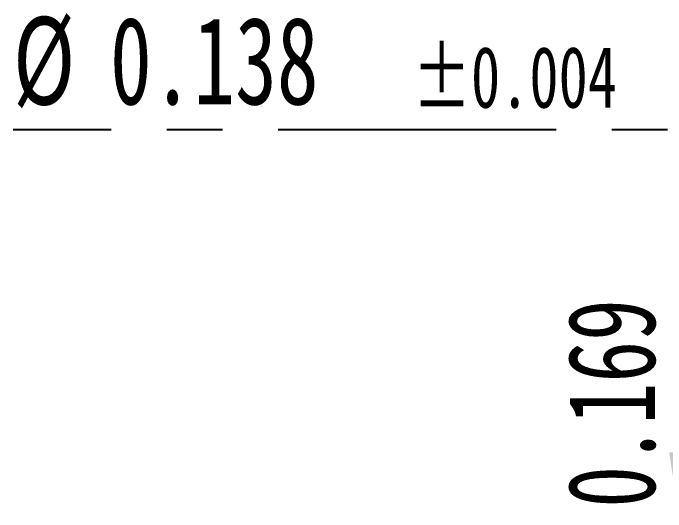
# Paper-space layout '시트2-ENG' of a CAD drawing. Header units: inches. Extents: x 0.2 to 16.3, y 0.2 to 11.5.
# Drawn here: x 2.363 to 3.537, y 8.091 to 8.988 of the extents above; entities that cross this region are included whole.
import ezdxf

# ---------------------------------------------------------------- set-up
doc = ezdxf.new("R2010")
doc.units = ezdxf.units.IN
doc.header["$MEASUREMENT"] = 0
doc.linetypes.add('CENTERX2', pattern=[0.8, 0.5, -0.1, 0.1, -0.1])
doc.layers.add('CENTER_LINE', color=7, linetype='CENTERX2')
doc.styles.add('SLDTEXTSTYLE0', font='TXT', dxfattribs={"width": 0.7})
doc.dimstyles.new('SLDDIMSTYLE1', dxfattribs={"dimtxt": 0.15748, "dimasz": 0.13, "dimexe": 0, "dimexo": 0.0625, "dimgap": 0.03937, "dimtad": 1, "dimdec": 3, "dimrnd": 1e-09, "dimdsep": 46, "dimtxsty": 'SLDTEXTSTYLE0', "dimsah": 1, "dimcen": 0.09, "dimadec": 0, "dimazin": 2, "dimtfac": 1, "dimtdec": 3, "dimtmove": 0, "dimatfit": 0, "dimfxl": 1, "dimfrac": 2, "dimtolj": 1, "dimtzin": 12, "dimarcsym": 0})
doc.dimstyles.new('SLDDIMSTYLE10', dxfattribs={"dimtxt": 0.15748, "dimasz": 0.13, "dimexe": 0, "dimexo": 0.0625, "dimgap": 0.03937, "dimtad": 0, "dimtih": 1, "dimtoh": 1, "dimdec": 3, "dimrnd": 1e-09, "dimdsep": 46, "dimtxsty": 'SLDTEXTSTYLE0', "dimsah": 1, "dimcen": 0, "dimadec": 0, "dimazin": 2, "dimtol": 1, "dimtp": 0.003937, "dimtm": 0.003937, "dimtfac": 1, "dimtdec": 3, "dimtmove": 0, "dimatfit": 3, "dimfxl": 1, "dimfrac": 2, "dimtolj": 1, "dimarcsym": 0})

# ---------------------------------------------------------------- blocks, each defined once
blk = doc.blocks.new('_D_28')
at = {"layer": 'CENTER_LINE'}
for p, q in [((3.5625, 8.0678), (3.5625, 8.5813)), ((5.241, 8.0678), (3.5232, 8.0678)), ((3.5625, 8.0678), (3.5625, 7.8985)), ((5.0284, 7.8985), (3.5232, 7.8985)), ((3.5625, 7.8985), (3.5625, 7.6485))]:
    blk.add_line(p, q, dxfattribs=at)
for points in [[(3.5625, 8.0678), (3.5825, 8.1978), (3.5425, 8.1978)], [(3.5625, 7.8985), (3.5425, 7.7685), (3.5825, 7.7685)]]:
    blk.add_solid(points, dxfattribs=at)
at = {"layer": 'CENTER_LINE', "insert": (3.3595, 8.0984), "char_height": 0.15748, "attachment_point": 1, "rotation": 90, "style": 'SLDTEXTSTYLE0'}
blk.add_mtext('0.169', dxfattribs=at)
blk = doc.blocks.new('_D_30')
at = {"layer": 'CENTER_LINE'}
for p, q in [((4.1395, 8.778), (2.3629, 8.778)), ((4.3237, 7.1763), (4.1395, 8.778)), ((4.3394, 7.0394), (4.3237, 7.1763)), ((4.3394, 7.0394), (4.368, 6.791))]:
    blk.add_line(p, q, dxfattribs=at)
for points in [[(4.3237, 7.1763), (4.3287, 7.3077), (4.2889, 7.3032)], [(4.3394, 7.0394), (4.3344, 6.908), (4.3741, 6.9125)]]:
    blk.add_solid(points, dxfattribs=at)
at = {"layer": 'CENTER_LINE', "attachment_point": 1, "style": 'SLDTEXTSTYLE0'}
for s, insert, char_height in [('%%c', (2.3629, 8.981), 0.15748), ('HOLE', (3.5853, 8.981), 0.15748), ('0.138', (2.5372, 8.981), 0.15748), ('±0.004', (3.0812, 8.9279), 0.11024)]:
    blk.add_mtext(s, dxfattribs=dict(at, insert=insert, char_height=char_height))

psp = doc.layouts.new('시트2-ENG')

# ---------------------------------------------------------------- dimensions: what is measured, and where the dimension line sits
at = {"layer": 'CENTER_LINE'}
dim = psp.add_diameter_dim_2p(p1=(4.3237, 7.1763), p2=(4.3394, 7.0394), text='<> HOLE', dimstyle='SLDDIMSTYLE10', dxfattribs=at)
dim.commit()
dim.dimension.update_dxf_attribs({"geometry": '_D_30', "text_midpoint": (3.2199, 8.8895), "dimtype": 163})
dim = psp.add_linear_dim(base=(3.5625, 7.8985), p1=(5.2804, 8.0678), p2=(5.0678, 7.8985), angle=90, dimstyle='SLDDIMSTYLE1', dxfattribs=at)
dim.commit()
dim.dimension.update_dxf_attribs({"geometry": '_D_28', "text_midpoint": (3.5625, 8.3398), "dimtype": 160})

doc.saveas('drawing.dxf')
